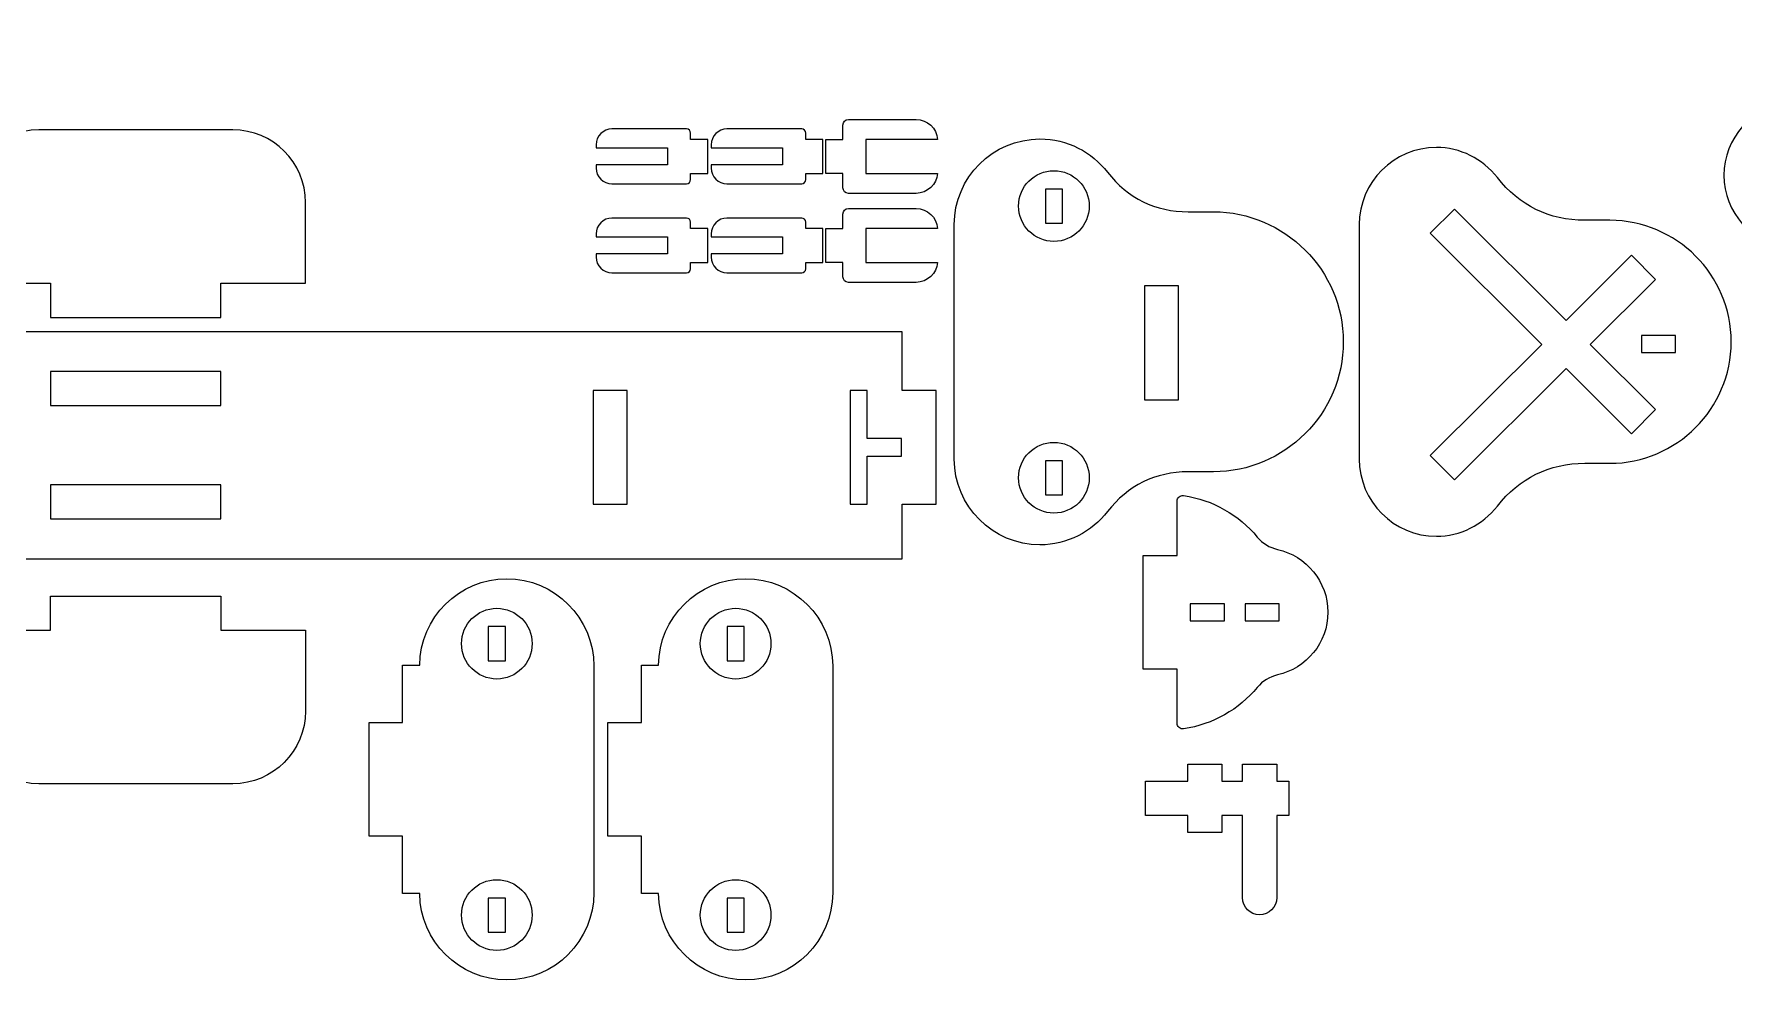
# Model space of a CAD drawing. Header units: inches. Extents: x 37.6 to 85.3, y -40.2 to -18.7.
# Drawn here: x 47.99 to 59.78, y -35.2 to -28.64 of the extents above; entities that cross this region are included whole.
import ezdxf

# ---------------------------------------------------------------- set-up
doc = ezdxf.new("R2010")
doc.units = ezdxf.units.IN
doc.header["$MEASUREMENT"] = 0
doc.layers.add('Layer 1', color=7, linetype='Continuous')

msp = doc.modelspace()

# ---------------------------------------------------------------- linework, layer by layer
at = {"layer": 'Layer 1', "color": 250, "lineweight": 9}
for points in [[(55, -29.954), (55.118, -29.954), (55.118, -29.718), (55, -29.718), (55, -29.954)], [(55.687, -31.178), (55.923, -31.178), (55.923, -30.39), (55.687, -30.39), (55.687, -31.178)], [(59.133, -30.851), (59.369, -30.851), (59.369, -30.733), (59.133, -30.733), (59.133, -30.851)], [(48.102, -31.219), (49.283, -31.219), (49.283, -30.983), (48.102, -30.983), (48.102, -31.219)], [(51.864, -31.902), (52.1, -31.902), (52.1, -31.115), (51.864, -31.115), (51.864, -31.902)], [(55, -31.837), (55.118, -31.837), (55.118, -31.601), (55, -31.601), (55, -31.837)], [(48.102, -32.005), (49.283, -32.005), (49.283, -31.769), (48.102, -31.769), (48.102, -32.005)], [(56.005, -32.71), (56.241, -32.71), (56.241, -32.592), (56.005, -32.592), (56.005, -32.71)], [(56.386, -32.71), (56.622, -32.71), (56.622, -32.592), (56.386, -32.592), (56.386, -32.71)], [(51.137, -32.987), (51.255, -32.987), (51.255, -32.751), (51.137, -32.751), (51.137, -32.987)], [(52.793, -32.987), (52.912, -32.987), (52.912, -32.751), (52.793, -32.751), (52.793, -32.987)], [(51.137, -34.868), (51.255, -34.868), (51.255, -34.632), (51.137, -34.632), (51.137, -34.868)], [(52.793, -34.868), (52.912, -34.868), (52.912, -34.632), (52.793, -34.632), (52.793, -34.868)]]:
    msp.add_lwpolyline(points, close=True, dxfattribs=at)
for centre in [(55.059, -29.836), (55.059, -31.719), (51.196, -32.869), (52.852, -32.869), (51.196, -34.75), (52.852, -34.75)]:
    msp.add_ellipse(centre, major_axis=(0, 0.245), ratio=1, dxfattribs=at)
for points, knots in [([(61.007, -30.599), (60.741, -30.563), (60.507, -30.436), (60.343, -30.252), (60.343, -30.252), (60.294, -30.197), (60.234, -30.163), (60.159, -30.148), (60.159, -30.148), (59.9, -30.094), (59.705, -29.879), (59.705, -29.623), (59.705, -29.623), (59.705, -29.367), (59.9, -29.151), (60.159, -29.097), (60.159, -29.097), (60.234, -29.082), (60.294, -29.048), (60.343, -28.993), (60.343, -28.993), (60.507, -28.809), (60.741, -28.682), (61.007, -28.646), (61.007, -28.646), (61.022, -28.644), (61.036, -28.648), (61.047, -28.657), (61.047, -28.657), (61.059, -28.666), (61.065, -28.679), (61.065, -28.693), (61.065, -28.693), (61.065, -28.693), (61.065, -29.229), (61.065, -29.229), (61.065, -29.229), (61.065, -29.229), (61.183, -29.229), (61.183, -29.229), (61.183, -29.229), (61.183, -29.229), (61.183, -30.016), (61.183, -30.016), (61.183, -30.016), (61.183, -30.016), (61.065, -30.016), (61.065, -30.016), (61.065, -30.016), (61.065, -30.016), (61.065, -30.552), (61.065, -30.552), (61.065, -30.552), (61.065, -30.567), (61.059, -30.579), (61.047, -30.588), (61.047, -30.588), (61.036, -30.598), (61.022, -30.601), (61.007, -30.599)], [0, 0, 0, 0, 0.0625, 0.0625, 0.0625, 0.0625, 0.125, 0.125, 0.125, 0.125, 0.1875, 0.1875, 0.1875, 0.1875, 0.25, 0.25, 0.25, 0.25, 0.3125, 0.3125, 0.3125, 0.3125, 0.375, 0.375, 0.375, 0.375, 0.4375, 0.4375, 0.4375, 0.4375, 0.5, 0.5, 0.5, 0.5, 0.5625, 0.5625, 0.5625, 0.5625, 0.625, 0.625, 0.625, 0.625, 0.6875, 0.6875, 0.6875, 0.6875, 0.75, 0.75, 0.75, 0.75, 0.8125, 0.8125, 0.8125, 0.8125, 0.875, 0.875, 0.875, 0.875, 1, 1, 1, 1]), ([(48.019, -29.308), (48.019, -29.308), (49.366, -29.308), (49.366, -29.308), (49.366, -29.308), (49.643, -29.308), (49.87, -29.534), (49.87, -29.811), (49.87, -29.811), (49.87, -29.811), (49.87, -30.371), (49.87, -30.371), (49.87, -30.371), (49.87, -30.371), (49.283, -30.371), (49.283, -30.371), (49.283, -30.371), (49.283, -30.371), (49.283, -30.608), (49.283, -30.608), (49.283, -30.608), (49.283, -30.608), (48.102, -30.608), (48.102, -30.608), (48.102, -30.608), (48.102, -30.608), (48.102, -30.371), (48.102, -30.371), (48.102, -30.371), (48.102, -30.371), (47.516, -30.371), (47.516, -30.371), (47.516, -30.371), (47.516, -30.371), (47.516, -29.811), (47.516, -29.811), (47.516, -29.811), (47.516, -29.534), (47.742, -29.308), (48.019, -29.308)], [0, 0, 0, 0, 0.090909, 0.090909, 0.090909, 0.090909, 0.181818, 0.181818, 0.181818, 0.181818, 0.272727, 0.272727, 0.272727, 0.272727, 0.363636, 0.363636, 0.363636, 0.363636, 0.454545, 0.454545, 0.454545, 0.454545, 0.545455, 0.545455, 0.545455, 0.545455, 0.636364, 0.636364, 0.636364, 0.636364, 0.727273, 0.727273, 0.727273, 0.727273, 0.818182, 0.818182, 0.818182, 0.818182, 1, 1, 1, 1]), ([(52.54, -29.374), (52.54, -29.374), (52.659, -29.374), (52.659, -29.374), (52.659, -29.374), (52.659, -29.374), (52.659, -29.61), (52.659, -29.61), (52.659, -29.61), (52.659, -29.61), (52.54, -29.61), (52.54, -29.61), (52.54, -29.61), (52.54, -29.61), (52.54, -29.653), (52.54, -29.653), (52.54, -29.653), (52.54, -29.669), (52.527, -29.682), (52.512, -29.682), (52.512, -29.682), (52.512, -29.682), (51.994, -29.682), (51.994, -29.682), (51.994, -29.682), (51.934, -29.682), (51.884, -29.633), (51.884, -29.573), (51.884, -29.573), (51.884, -29.573), (51.884, -29.551), (51.884, -29.551), (51.884, -29.551), (51.884, -29.551), (52.38, -29.551), (52.38, -29.551), (52.38, -29.551), (52.38, -29.551), (52.38, -29.433), (52.38, -29.433), (52.38, -29.433), (52.38, -29.433), (51.884, -29.433), (51.884, -29.433), (51.884, -29.433), (51.884, -29.433), (51.884, -29.412), (51.884, -29.412), (51.884, -29.412), (51.884, -29.351), (51.934, -29.302), (51.994, -29.302), (51.994, -29.302), (51.994, -29.302), (52.512, -29.302), (52.512, -29.302), (52.512, -29.302), (52.527, -29.302), (52.54, -29.315), (52.54, -29.331), (52.54, -29.331), (52.54, -29.331), (52.54, -29.374), (52.54, -29.374)], [0, 0, 0, 0, 0.058824, 0.058824, 0.058824, 0.058824, 0.117647, 0.117647, 0.117647, 0.117647, 0.176471, 0.176471, 0.176471, 0.176471, 0.235294, 0.235294, 0.235294, 0.235294, 0.294118, 0.294118, 0.294118, 0.294118, 0.352941, 0.352941, 0.352941, 0.352941, 0.411765, 0.411765, 0.411765, 0.411765, 0.470588, 0.470588, 0.470588, 0.470588, 0.529412, 0.529412, 0.529412, 0.529412, 0.588235, 0.588235, 0.588235, 0.588235, 0.647059, 0.647059, 0.647059, 0.647059, 0.705882, 0.705882, 0.705882, 0.705882, 0.764706, 0.764706, 0.764706, 0.764706, 0.823529, 0.823529, 0.823529, 0.823529, 0.882353, 0.882353, 0.882353, 0.882353, 1, 1, 1, 1]), ([(53.339, -29.374), (53.339, -29.374), (53.457, -29.374), (53.457, -29.374), (53.457, -29.374), (53.457, -29.374), (53.457, -29.61), (53.457, -29.61), (53.457, -29.61), (53.457, -29.61), (53.339, -29.61), (53.339, -29.61), (53.339, -29.61), (53.339, -29.61), (53.339, -29.653), (53.339, -29.653), (53.339, -29.653), (53.339, -29.669), (53.326, -29.682), (53.31, -29.682), (53.31, -29.682), (53.31, -29.682), (52.792, -29.682), (52.792, -29.682), (52.792, -29.682), (52.732, -29.682), (52.682, -29.633), (52.682, -29.573), (52.682, -29.573), (52.682, -29.573), (52.682, -29.551), (52.682, -29.551), (52.682, -29.551), (52.682, -29.551), (53.178, -29.551), (53.178, -29.551), (53.178, -29.551), (53.178, -29.551), (53.178, -29.433), (53.178, -29.433), (53.178, -29.433), (53.178, -29.433), (52.682, -29.433), (52.682, -29.433), (52.682, -29.433), (52.682, -29.433), (52.682, -29.412), (52.682, -29.412), (52.682, -29.412), (52.682, -29.351), (52.732, -29.302), (52.792, -29.302), (52.792, -29.302), (52.792, -29.302), (53.31, -29.302), (53.31, -29.302), (53.31, -29.302), (53.326, -29.302), (53.339, -29.315), (53.339, -29.331), (53.339, -29.331), (53.339, -29.331), (53.339, -29.374), (53.339, -29.374)], [0, 0, 0, 0, 0.058824, 0.058824, 0.058824, 0.058824, 0.117647, 0.117647, 0.117647, 0.117647, 0.176471, 0.176471, 0.176471, 0.176471, 0.235294, 0.235294, 0.235294, 0.235294, 0.294118, 0.294118, 0.294118, 0.294118, 0.352941, 0.352941, 0.352941, 0.352941, 0.411765, 0.411765, 0.411765, 0.411765, 0.470588, 0.470588, 0.470588, 0.470588, 0.529412, 0.529412, 0.529412, 0.529412, 0.588235, 0.588235, 0.588235, 0.588235, 0.647059, 0.647059, 0.647059, 0.647059, 0.705882, 0.705882, 0.705882, 0.705882, 0.764706, 0.764706, 0.764706, 0.764706, 0.823529, 0.823529, 0.823529, 0.823529, 0.882353, 0.882353, 0.882353, 0.882353, 1, 1, 1, 1]), ([(54.104, -29.236), (54.104, -29.236), (53.635, -29.236), (53.635, -29.236), (53.635, -29.236), (53.613, -29.236), (53.596, -29.254), (53.596, -29.275), (53.596, -29.275), (53.596, -29.275), (53.596, -29.374), (53.596, -29.374), (53.596, -29.374), (53.596, -29.374), (53.478, -29.374), (53.478, -29.374), (53.478, -29.374), (53.478, -29.374), (53.478, -29.61), (53.478, -29.61), (53.478, -29.61), (53.478, -29.61), (53.596, -29.61), (53.596, -29.61), (53.596, -29.61), (53.596, -29.61), (53.596, -29.709), (53.596, -29.709), (53.596, -29.709), (53.596, -29.731), (53.613, -29.748), (53.635, -29.748), (53.635, -29.748), (53.635, -29.748), (54.104, -29.748), (54.104, -29.748), (54.104, -29.748), (54.182, -29.748), (54.246, -29.687), (54.252, -29.61), (54.252, -29.61), (54.252, -29.61), (53.756, -29.61), (53.756, -29.61), (53.756, -29.61), (53.756, -29.61), (53.756, -29.374), (53.756, -29.374), (53.756, -29.374), (53.756, -29.374), (54.252, -29.374), (54.252, -29.374), (54.252, -29.374), (54.246, -29.297), (54.182, -29.236), (54.104, -29.236)], [0, 0, 0, 0, 0.066667, 0.066667, 0.066667, 0.066667, 0.133333, 0.133333, 0.133333, 0.133333, 0.2, 0.2, 0.2, 0.2, 0.266667, 0.266667, 0.266667, 0.266667, 0.333333, 0.333333, 0.333333, 0.333333, 0.4, 0.4, 0.4, 0.4, 0.466667, 0.466667, 0.466667, 0.466667, 0.533333, 0.533333, 0.533333, 0.533333, 0.6, 0.6, 0.6, 0.6, 0.666667, 0.666667, 0.666667, 0.666667, 0.733333, 0.733333, 0.733333, 0.733333, 0.8, 0.8, 0.8, 0.8, 0.866667, 0.866667, 0.866667, 0.866667, 1, 1, 1, 1]), ([(54.962, -32.184), (55.152, -32.184), (55.322, -32.093), (55.431, -31.953), (55.431, -31.953), (55.57, -31.774), (55.764, -31.678), (55.991, -31.678), (55.991, -31.678), (55.991, -31.678), (56.165, -31.678), (56.165, -31.678), (56.165, -31.678), (56.66, -31.678), (57.066, -31.273), (57.066, -30.777), (57.066, -30.777), (57.066, -30.282), (56.66, -29.876), (56.165, -29.876), (56.165, -29.876), (56.165, -29.876), (55.991, -29.876), (55.991, -29.876), (55.991, -29.876), (55.764, -29.876), (55.57, -29.781), (55.431, -29.602), (55.431, -29.602), (55.322, -29.462), (55.152, -29.371), (54.962, -29.371), (54.962, -29.371), (54.635, -29.371), (54.368, -29.638), (54.368, -29.965), (54.368, -29.965), (54.368, -29.965), (54.368, -31.59), (54.368, -31.59), (54.368, -31.59), (54.368, -31.916), (54.635, -32.184), (54.962, -32.184)], [0, 0, 0, 0, 0.083333, 0.083333, 0.083333, 0.083333, 0.166667, 0.166667, 0.166667, 0.166667, 0.25, 0.25, 0.25, 0.25, 0.333333, 0.333333, 0.333333, 0.333333, 0.416667, 0.416667, 0.416667, 0.416667, 0.5, 0.5, 0.5, 0.5, 0.583333, 0.583333, 0.583333, 0.583333, 0.666667, 0.666667, 0.666667, 0.666667, 0.75, 0.75, 0.75, 0.75, 0.833333, 0.833333, 0.833333, 0.833333, 1, 1, 1, 1]), ([(57.711, -32.125), (57.417, -32.125), (57.176, -31.884), (57.176, -31.59), (57.176, -31.59), (57.176, -31.59), (57.176, -29.965), (57.176, -29.965), (57.176, -29.965), (57.176, -29.671), (57.417, -29.43), (57.711, -29.43), (57.711, -29.43), (57.877, -29.43), (58.032, -29.508), (58.134, -29.638), (58.134, -29.638), (58.283, -29.832), (58.496, -29.935), (58.74, -29.935), (58.74, -29.935), (58.74, -29.935), (58.914, -29.935), (58.914, -29.935), (58.914, -29.935), (59.377, -29.935), (59.756, -30.314), (59.756, -30.777), (59.756, -30.777), (59.756, -31.24), (59.377, -31.619), (58.914, -31.619), (58.914, -31.619), (58.914, -31.619), (58.74, -31.619), (58.74, -31.619), (58.74, -31.619), (58.496, -31.619), (58.283, -31.723), (58.134, -31.916), (58.134, -31.916), (58.032, -32.047), (57.877, -32.125), (57.711, -32.125)], [0, 0, 0, 0, 0.083333, 0.083333, 0.083333, 0.083333, 0.166667, 0.166667, 0.166667, 0.166667, 0.25, 0.25, 0.25, 0.25, 0.333333, 0.333333, 0.333333, 0.333333, 0.416667, 0.416667, 0.416667, 0.416667, 0.5, 0.5, 0.5, 0.5, 0.583333, 0.583333, 0.583333, 0.583333, 0.666667, 0.666667, 0.666667, 0.666667, 0.75, 0.75, 0.75, 0.75, 0.833333, 0.833333, 0.833333, 0.833333, 1, 1, 1, 1]), ([(52.54, -29.991), (52.54, -29.991), (52.659, -29.991), (52.659, -29.991), (52.659, -29.991), (52.659, -29.991), (52.659, -30.227), (52.659, -30.227), (52.659, -30.227), (52.659, -30.227), (52.54, -30.227), (52.54, -30.227), (52.54, -30.227), (52.54, -30.227), (52.54, -30.271), (52.54, -30.271), (52.54, -30.271), (52.54, -30.286), (52.527, -30.299), (52.512, -30.299), (52.512, -30.299), (52.512, -30.299), (51.994, -30.299), (51.994, -30.299), (51.994, -30.299), (51.934, -30.299), (51.884, -30.25), (51.884, -30.19), (51.884, -30.19), (51.884, -30.19), (51.884, -30.168), (51.884, -30.168), (51.884, -30.168), (51.884, -30.168), (52.38, -30.168), (52.38, -30.168), (52.38, -30.168), (52.38, -30.168), (52.38, -30.05), (52.38, -30.05), (52.38, -30.05), (52.38, -30.05), (51.884, -30.05), (51.884, -30.05), (51.884, -30.05), (51.884, -30.05), (51.884, -30.029), (51.884, -30.029), (51.884, -30.029), (51.884, -29.969), (51.934, -29.919), (51.994, -29.919), (51.994, -29.919), (51.994, -29.919), (52.512, -29.919), (52.512, -29.919), (52.512, -29.919), (52.527, -29.919), (52.54, -29.932), (52.54, -29.948), (52.54, -29.948), (52.54, -29.948), (52.54, -29.991), (52.54, -29.991)], [0, 0, 0, 0, 0.058824, 0.058824, 0.058824, 0.058824, 0.117647, 0.117647, 0.117647, 0.117647, 0.176471, 0.176471, 0.176471, 0.176471, 0.235294, 0.235294, 0.235294, 0.235294, 0.294118, 0.294118, 0.294118, 0.294118, 0.352941, 0.352941, 0.352941, 0.352941, 0.411765, 0.411765, 0.411765, 0.411765, 0.470588, 0.470588, 0.470588, 0.470588, 0.529412, 0.529412, 0.529412, 0.529412, 0.588235, 0.588235, 0.588235, 0.588235, 0.647059, 0.647059, 0.647059, 0.647059, 0.705882, 0.705882, 0.705882, 0.705882, 0.764706, 0.764706, 0.764706, 0.764706, 0.823529, 0.823529, 0.823529, 0.823529, 0.882353, 0.882353, 0.882353, 0.882353, 1, 1, 1, 1]), ([(53.339, -29.991), (53.339, -29.991), (53.457, -29.991), (53.457, -29.991), (53.457, -29.991), (53.457, -29.991), (53.457, -30.227), (53.457, -30.227), (53.457, -30.227), (53.457, -30.227), (53.339, -30.227), (53.339, -30.227), (53.339, -30.227), (53.339, -30.227), (53.339, -30.271), (53.339, -30.271), (53.339, -30.271), (53.339, -30.286), (53.326, -30.299), (53.31, -30.299), (53.31, -30.299), (53.31, -30.299), (52.792, -30.299), (52.792, -30.299), (52.792, -30.299), (52.732, -30.299), (52.682, -30.25), (52.682, -30.19), (52.682, -30.19), (52.682, -30.19), (52.682, -30.168), (52.682, -30.168), (52.682, -30.168), (52.682, -30.168), (53.178, -30.168), (53.178, -30.168), (53.178, -30.168), (53.178, -30.168), (53.178, -30.05), (53.178, -30.05), (53.178, -30.05), (53.178, -30.05), (52.682, -30.05), (52.682, -30.05), (52.682, -30.05), (52.682, -30.05), (52.682, -30.029), (52.682, -30.029), (52.682, -30.029), (52.682, -29.969), (52.732, -29.919), (52.792, -29.919), (52.792, -29.919), (52.792, -29.919), (53.31, -29.919), (53.31, -29.919), (53.31, -29.919), (53.326, -29.919), (53.339, -29.932), (53.339, -29.948), (53.339, -29.948), (53.339, -29.948), (53.339, -29.991), (53.339, -29.991)], [0, 0, 0, 0, 0.058824, 0.058824, 0.058824, 0.058824, 0.117647, 0.117647, 0.117647, 0.117647, 0.176471, 0.176471, 0.176471, 0.176471, 0.235294, 0.235294, 0.235294, 0.235294, 0.294118, 0.294118, 0.294118, 0.294118, 0.352941, 0.352941, 0.352941, 0.352941, 0.411765, 0.411765, 0.411765, 0.411765, 0.470588, 0.470588, 0.470588, 0.470588, 0.529412, 0.529412, 0.529412, 0.529412, 0.588235, 0.588235, 0.588235, 0.588235, 0.647059, 0.647059, 0.647059, 0.647059, 0.705882, 0.705882, 0.705882, 0.705882, 0.764706, 0.764706, 0.764706, 0.764706, 0.823529, 0.823529, 0.823529, 0.823529, 0.882353, 0.882353, 0.882353, 0.882353, 1, 1, 1, 1]), ([(54.104, -29.853), (54.104, -29.853), (53.635, -29.853), (53.635, -29.853), (53.635, -29.853), (53.613, -29.853), (53.596, -29.871), (53.596, -29.892), (53.596, -29.892), (53.596, -29.892), (53.596, -29.991), (53.596, -29.991), (53.596, -29.991), (53.596, -29.991), (53.478, -29.991), (53.478, -29.991), (53.478, -29.991), (53.478, -29.991), (53.478, -30.227), (53.478, -30.227), (53.478, -30.227), (53.478, -30.227), (53.596, -30.227), (53.596, -30.227), (53.596, -30.227), (53.596, -30.227), (53.596, -30.326), (53.596, -30.326), (53.596, -30.326), (53.596, -30.348), (53.613, -30.365), (53.635, -30.365), (53.635, -30.365), (53.635, -30.365), (54.104, -30.365), (54.104, -30.365), (54.104, -30.365), (54.182, -30.365), (54.246, -30.304), (54.252, -30.227), (54.252, -30.227), (54.252, -30.227), (53.756, -30.227), (53.756, -30.227), (53.756, -30.227), (53.756, -30.227), (53.756, -29.991), (53.756, -29.991), (53.756, -29.991), (53.756, -29.991), (54.252, -29.991), (54.252, -29.991), (54.252, -29.991), (54.246, -29.915), (54.182, -29.853), (54.104, -29.853)], [0, 0, 0, 0, 0.066667, 0.066667, 0.066667, 0.066667, 0.133333, 0.133333, 0.133333, 0.133333, 0.2, 0.2, 0.2, 0.2, 0.266667, 0.266667, 0.266667, 0.266667, 0.333333, 0.333333, 0.333333, 0.333333, 0.4, 0.4, 0.4, 0.4, 0.466667, 0.466667, 0.466667, 0.466667, 0.533333, 0.533333, 0.533333, 0.533333, 0.6, 0.6, 0.6, 0.6, 0.666667, 0.666667, 0.666667, 0.666667, 0.733333, 0.733333, 0.733333, 0.733333, 0.8, 0.8, 0.8, 0.8, 0.866667, 0.866667, 0.866667, 0.866667, 1, 1, 1, 1]), ([(59.231, -31.246), (59.231, -31.246), (59.065, -31.414), (59.065, -31.414), (59.065, -31.414), (59.065, -31.414), (58.611, -30.962), (58.611, -30.962), (58.611, -30.962), (58.611, -30.962), (57.836, -31.733), (57.836, -31.733), (57.836, -31.733), (57.836, -31.733), (57.669, -31.565), (57.669, -31.565), (57.669, -31.565), (57.669, -31.565), (58.443, -30.795), (58.443, -30.795), (58.443, -30.795), (58.443, -30.795), (57.669, -30.025), (57.669, -30.025), (57.669, -30.025), (57.669, -30.025), (57.836, -29.858), (57.836, -29.858), (57.836, -29.858), (57.836, -29.858), (58.611, -30.629), (58.611, -30.629), (58.611, -30.629), (58.611, -30.629), (59.065, -30.177), (59.065, -30.177), (59.065, -30.177), (59.065, -30.177), (59.231, -30.344), (59.231, -30.344), (59.231, -30.344), (59.231, -30.344), (58.778, -30.795), (58.778, -30.795), (58.778, -30.795), (58.778, -30.795), (59.231, -31.246), (59.231, -31.246)], [0, 0, 0, 0, 0.076923, 0.076923, 0.076923, 0.076923, 0.153846, 0.153846, 0.153846, 0.153846, 0.230769, 0.230769, 0.230769, 0.230769, 0.307692, 0.307692, 0.307692, 0.307692, 0.384615, 0.384615, 0.384615, 0.384615, 0.461538, 0.461538, 0.461538, 0.461538, 0.538462, 0.538462, 0.538462, 0.538462, 0.615385, 0.615385, 0.615385, 0.615385, 0.692308, 0.692308, 0.692308, 0.692308, 0.769231, 0.769231, 0.769231, 0.769231, 0.846154, 0.846154, 0.846154, 0.846154, 1, 1, 1, 1]), ([(43.146, -31.115), (43.146, -31.115), (43.382, -31.115), (43.382, -31.115), (43.382, -31.115), (43.382, -31.115), (43.382, -30.708), (43.382, -30.708), (43.382, -30.708), (43.382, -30.708), (54.007, -30.708), (54.007, -30.708), (54.007, -30.708), (54.007, -30.708), (54.007, -31.115), (54.007, -31.115), (54.007, -31.115), (54.007, -31.115), (54.243, -31.115), (54.243, -31.115), (54.243, -31.115), (54.243, -31.115), (54.243, -31.902), (54.243, -31.902), (54.243, -31.902), (54.243, -31.902), (54.007, -31.902), (54.007, -31.902), (54.007, -31.902), (54.007, -31.902), (54.007, -32.281), (54.007, -32.281), (54.007, -32.281), (54.007, -32.281), (43.382, -32.281), (43.382, -32.281), (43.382, -32.281), (43.382, -32.281), (43.382, -31.902), (43.382, -31.902), (43.382, -31.902), (43.382, -31.902), (43.146, -31.902), (43.146, -31.902), (43.146, -31.902), (43.146, -31.902), (43.146, -31.115), (43.146, -31.115)], [0, 0, 0, 0, 0.076923, 0.076923, 0.076923, 0.076923, 0.153846, 0.153846, 0.153846, 0.153846, 0.230769, 0.230769, 0.230769, 0.230769, 0.307692, 0.307692, 0.307692, 0.307692, 0.384615, 0.384615, 0.384615, 0.384615, 0.461538, 0.461538, 0.461538, 0.461538, 0.538462, 0.538462, 0.538462, 0.538462, 0.615385, 0.615385, 0.615385, 0.615385, 0.692308, 0.692308, 0.692308, 0.692308, 0.769231, 0.769231, 0.769231, 0.769231, 0.846154, 0.846154, 0.846154, 0.846154, 1, 1, 1, 1]), ([(53.647, -31.115), (53.647, -31.115), (53.765, -31.115), (53.765, -31.115), (53.765, -31.115), (53.765, -31.115), (53.765, -31.447), (53.765, -31.447), (53.765, -31.447), (53.765, -31.447), (54.002, -31.447), (54.002, -31.447), (54.002, -31.447), (54.002, -31.447), (54.002, -31.57), (54.002, -31.57), (54.002, -31.57), (54.002, -31.57), (53.765, -31.57), (53.765, -31.57), (53.765, -31.57), (53.765, -31.57), (53.765, -31.902), (53.765, -31.902), (53.765, -31.902), (53.765, -31.902), (53.647, -31.902), (53.647, -31.902), (53.647, -31.902), (53.647, -31.902), (53.647, -31.115), (53.647, -31.115)], [0, 0, 0, 0, 0.111111, 0.111111, 0.111111, 0.111111, 0.222222, 0.222222, 0.222222, 0.222222, 0.333333, 0.333333, 0.333333, 0.333333, 0.444444, 0.444444, 0.444444, 0.444444, 0.555556, 0.555556, 0.555556, 0.555556, 0.666667, 0.666667, 0.666667, 0.666667, 0.777778, 0.777778, 0.777778, 0.777778, 1, 1, 1, 1]), ([(55.958, -33.459), (56.163, -33.43), (56.343, -33.324), (56.469, -33.172), (56.469, -33.172), (56.507, -33.127), (56.553, -33.099), (56.61, -33.086), (56.61, -33.086), (56.809, -33.041), (56.959, -32.863), (56.959, -32.651), (56.959, -32.651), (56.959, -32.439), (56.809, -32.26), (56.61, -32.216), (56.61, -32.216), (56.553, -32.203), (56.507, -32.175), (56.469, -32.13), (56.469, -32.13), (56.343, -31.978), (56.163, -31.872), (55.958, -31.843), (55.958, -31.843), (55.946, -31.841), (55.936, -31.844), (55.927, -31.852), (55.927, -31.852), (55.918, -31.859), (55.913, -31.87), (55.913, -31.882), (55.913, -31.882), (55.913, -31.882), (55.913, -32.257), (55.913, -32.257), (55.913, -32.257), (55.913, -32.257), (55.677, -32.257), (55.677, -32.257), (55.677, -32.257), (55.677, -32.257), (55.677, -33.045), (55.677, -33.045), (55.677, -33.045), (55.677, -33.045), (55.913, -33.045), (55.913, -33.045), (55.913, -33.045), (55.913, -33.045), (55.913, -33.42), (55.913, -33.42), (55.913, -33.42), (55.913, -33.432), (55.918, -33.442), (55.927, -33.45), (55.927, -33.45), (55.936, -33.458), (55.946, -33.461), (55.958, -33.459)], [0, 0, 0, 0, 0.0625, 0.0625, 0.0625, 0.0625, 0.125, 0.125, 0.125, 0.125, 0.1875, 0.1875, 0.1875, 0.1875, 0.25, 0.25, 0.25, 0.25, 0.3125, 0.3125, 0.3125, 0.3125, 0.375, 0.375, 0.375, 0.375, 0.4375, 0.4375, 0.4375, 0.4375, 0.5, 0.5, 0.5, 0.5, 0.5625, 0.5625, 0.5625, 0.5625, 0.625, 0.625, 0.625, 0.625, 0.6875, 0.6875, 0.6875, 0.6875, 0.75, 0.75, 0.75, 0.75, 0.8125, 0.8125, 0.8125, 0.8125, 0.875, 0.875, 0.875, 0.875, 1, 1, 1, 1]), ([(51.265, -35.2), (51.265, -35.2), (51.265, -35.2), (51.265, -35.2), (51.265, -35.2), (51.597, -35.2), (51.869, -34.928), (51.869, -34.596), (51.869, -34.596), (51.869, -34.596), (51.869, -33.023), (51.869, -33.023), (51.869, -33.023), (51.869, -32.691), (51.597, -32.419), (51.265, -32.419), (51.265, -32.419), (51.265, -32.419), (51.265, -32.419), (51.265, -32.419), (51.265, -32.419), (50.935, -32.419), (50.664, -32.688), (50.661, -33.018), (50.661, -33.018), (50.661, -33.018), (50.543, -33.018), (50.543, -33.018), (50.543, -33.018), (50.543, -33.018), (50.543, -33.416), (50.543, -33.416), (50.543, -33.416), (50.543, -33.416), (50.31, -33.416), (50.31, -33.416), (50.31, -33.416), (50.31, -33.416), (50.31, -34.203), (50.31, -34.203), (50.31, -34.203), (50.31, -34.203), (50.543, -34.203), (50.543, -34.203), (50.543, -34.203), (50.543, -34.203), (50.543, -34.601), (50.543, -34.601), (50.543, -34.601), (50.543, -34.601), (50.661, -34.601), (50.661, -34.601), (50.661, -34.601), (50.664, -34.931), (50.935, -35.2), (51.265, -35.2)], [0, 0, 0, 0, 0.066667, 0.066667, 0.066667, 0.066667, 0.133333, 0.133333, 0.133333, 0.133333, 0.2, 0.2, 0.2, 0.2, 0.266667, 0.266667, 0.266667, 0.266667, 0.333333, 0.333333, 0.333333, 0.333333, 0.4, 0.4, 0.4, 0.4, 0.466667, 0.466667, 0.466667, 0.466667, 0.533333, 0.533333, 0.533333, 0.533333, 0.6, 0.6, 0.6, 0.6, 0.666667, 0.666667, 0.666667, 0.666667, 0.733333, 0.733333, 0.733333, 0.733333, 0.8, 0.8, 0.8, 0.8, 0.866667, 0.866667, 0.866667, 0.866667, 1, 1, 1, 1]), ([(52.921, -35.2), (52.921, -35.2), (52.921, -35.2), (52.921, -35.2), (52.921, -35.2), (53.253, -35.2), (53.525, -34.928), (53.525, -34.596), (53.525, -34.596), (53.525, -34.596), (53.525, -33.023), (53.525, -33.023), (53.525, -33.023), (53.525, -32.691), (53.253, -32.419), (52.921, -32.419), (52.921, -32.419), (52.921, -32.419), (52.921, -32.419), (52.921, -32.419), (52.921, -32.419), (52.591, -32.419), (52.32, -32.688), (52.317, -33.018), (52.317, -33.018), (52.317, -33.018), (52.199, -33.018), (52.199, -33.018), (52.199, -33.018), (52.199, -33.018), (52.199, -33.416), (52.199, -33.416), (52.199, -33.416), (52.199, -33.416), (51.966, -33.416), (51.966, -33.416), (51.966, -33.416), (51.966, -33.416), (51.966, -34.203), (51.966, -34.203), (51.966, -34.203), (51.966, -34.203), (52.199, -34.203), (52.199, -34.203), (52.199, -34.203), (52.199, -34.203), (52.199, -34.601), (52.199, -34.601), (52.199, -34.601), (52.199, -34.601), (52.317, -34.601), (52.317, -34.601), (52.317, -34.601), (52.32, -34.931), (52.591, -35.2), (52.921, -35.2)], [0, 0, 0, 0, 0.066667, 0.066667, 0.066667, 0.066667, 0.133333, 0.133333, 0.133333, 0.133333, 0.2, 0.2, 0.2, 0.2, 0.266667, 0.266667, 0.266667, 0.266667, 0.333333, 0.333333, 0.333333, 0.333333, 0.4, 0.4, 0.4, 0.4, 0.466667, 0.466667, 0.466667, 0.466667, 0.533333, 0.533333, 0.533333, 0.533333, 0.6, 0.6, 0.6, 0.6, 0.666667, 0.666667, 0.666667, 0.666667, 0.733333, 0.733333, 0.733333, 0.733333, 0.8, 0.8, 0.8, 0.8, 0.866667, 0.866667, 0.866667, 0.866667, 1, 1, 1, 1]), ([(48.019, -33.84), (48.019, -33.84), (49.366, -33.84), (49.366, -33.84), (49.366, -33.84), (49.643, -33.84), (49.87, -33.613), (49.87, -33.336), (49.87, -33.336), (49.87, -33.336), (49.87, -32.776), (49.87, -32.776), (49.87, -32.776), (49.87, -32.776), (49.283, -32.776), (49.283, -32.776), (49.283, -32.776), (49.283, -32.776), (49.283, -32.54), (49.283, -32.54), (49.283, -32.54), (49.283, -32.54), (48.102, -32.54), (48.102, -32.54), (48.102, -32.54), (48.102, -32.54), (48.102, -32.776), (48.102, -32.776), (48.102, -32.776), (48.102, -32.776), (47.516, -32.776), (47.516, -32.776), (47.516, -32.776), (47.516, -32.776), (47.516, -33.336), (47.516, -33.336), (47.516, -33.336), (47.516, -33.613), (47.742, -33.84), (48.019, -33.84)], [0, 0, 0, 0, 0.090909, 0.090909, 0.090909, 0.090909, 0.181818, 0.181818, 0.181818, 0.181818, 0.272727, 0.272727, 0.272727, 0.272727, 0.363636, 0.363636, 0.363636, 0.363636, 0.454545, 0.454545, 0.454545, 0.454545, 0.545455, 0.545455, 0.545455, 0.545455, 0.636364, 0.636364, 0.636364, 0.636364, 0.727273, 0.727273, 0.727273, 0.727273, 0.818182, 0.818182, 0.818182, 0.818182, 1, 1, 1, 1]), ([(56.223, -33.705), (56.223, -33.705), (55.987, -33.705), (55.987, -33.705), (55.987, -33.705), (55.987, -33.705), (55.987, -33.823), (55.987, -33.823), (55.987, -33.823), (55.987, -33.823), (55.694, -33.823), (55.694, -33.823), (55.694, -33.823), (55.694, -33.823), (55.694, -34.059), (55.694, -34.059), (55.694, -34.059), (55.694, -34.059), (55.987, -34.059), (55.987, -34.059), (55.987, -34.059), (55.987, -34.059), (55.987, -34.177), (55.987, -34.177), (55.987, -34.177), (55.987, -34.177), (56.223, -34.177), (56.223, -34.177), (56.223, -34.177), (56.223, -34.177), (56.223, -34.059), (56.223, -34.059), (56.223, -34.059), (56.223, -34.059), (56.367, -34.059), (56.367, -34.059), (56.367, -34.059), (56.367, -34.059), (56.367, -34.629), (56.367, -34.629), (56.367, -34.629), (56.367, -34.694), (56.421, -34.748), (56.485, -34.748), (56.485, -34.748), (56.485, -34.748), (56.485, -34.748), (56.485, -34.748), (56.485, -34.748), (56.55, -34.748), (56.604, -34.694), (56.604, -34.629), (56.604, -34.629), (56.604, -34.629), (56.604, -34.059), (56.604, -34.059), (56.604, -34.059), (56.604, -34.059), (56.689, -34.059), (56.689, -34.059), (56.689, -34.059), (56.689, -34.059), (56.689, -33.823), (56.689, -33.823), (56.689, -33.823), (56.689, -33.823), (56.604, -33.823), (56.604, -33.823), (56.604, -33.823), (56.604, -33.823), (56.604, -33.705), (56.604, -33.705), (56.604, -33.705), (56.604, -33.705), (56.367, -33.705), (56.367, -33.705), (56.367, -33.705), (56.367, -33.705), (56.367, -33.823), (56.367, -33.823), (56.367, -33.823), (56.367, -33.823), (56.223, -33.823), (56.223, -33.823), (56.223, -33.823), (56.223, -33.823), (56.223, -33.705), (56.223, -33.705)], [0, 0, 0, 0, 0.043478, 0.043478, 0.043478, 0.043478, 0.086957, 0.086957, 0.086957, 0.086957, 0.130435, 0.130435, 0.130435, 0.130435, 0.173913, 0.173913, 0.173913, 0.173913, 0.217391, 0.217391, 0.217391, 0.217391, 0.26087, 0.26087, 0.26087, 0.26087, 0.304348, 0.304348, 0.304348, 0.304348, 0.347826, 0.347826, 0.347826, 0.347826, 0.391304, 0.391304, 0.391304, 0.391304, 0.434783, 0.434783, 0.434783, 0.434783, 0.478261, 0.478261, 0.478261, 0.478261, 0.521739, 0.521739, 0.521739, 0.521739, 0.565217, 0.565217, 0.565217, 0.565217, 0.608696, 0.608696, 0.608696, 0.608696, 0.652174, 0.652174, 0.652174, 0.652174, 0.695652, 0.695652, 0.695652, 0.695652, 0.73913, 0.73913, 0.73913, 0.73913, 0.782609, 0.782609, 0.782609, 0.782609, 0.826087, 0.826087, 0.826087, 0.826087, 0.869565, 0.869565, 0.869565, 0.869565, 0.913043, 0.913043, 0.913043, 0.913043, 1, 1, 1, 1])]:
    msp.add_open_spline(points, degree=3, knots=knots, dxfattribs=at)

doc.saveas('drawing.dxf')
